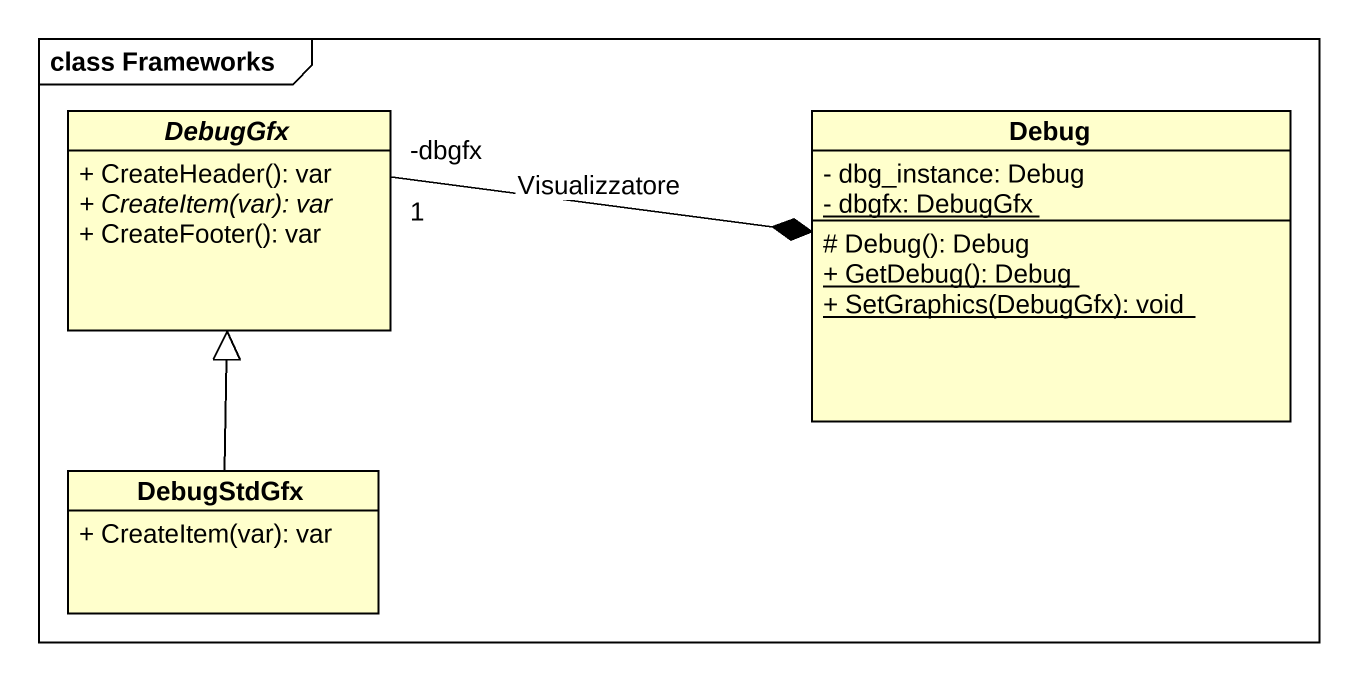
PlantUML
@startuml
mainframe class Frameworks
hide circle
hide empty members
skinparam classAttributeIconSize 0
abstract class DebugGfx {
  + CreateHeader(): var
  {abstract} + CreateItem(var): var
  + CreateFooter(): var
}
class Debug {
  - dbg_instance: Debug
  {static} - dbgfx: DebugGfx
  # Debug(): Debug
  {static} + GetDebug(): Debug
  {static} + SetGraphics(DebugGfx): void
}
class DebugStdGfx {
  + CreateItem(var): var
}
DebugGfx "-dbgfx\n1" -right-* Debug : Visualizzatore
DebugStdGfx -up-|> DebugGfx
@enduml
